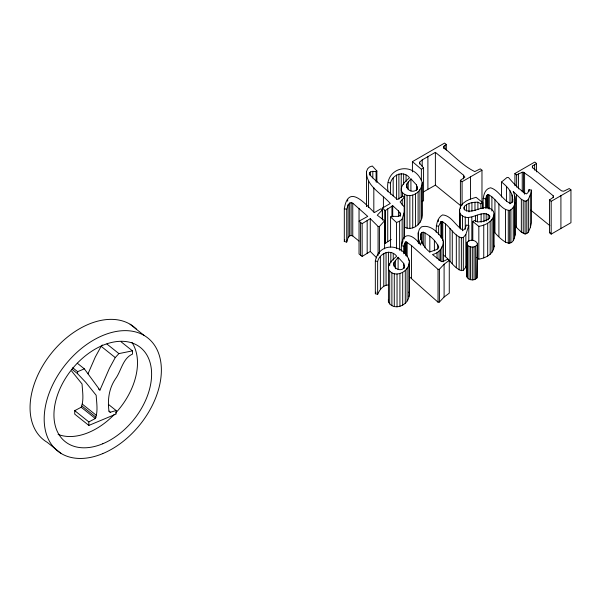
<?xml version="1.0" encoding="UTF-8"?>
<svg xmlns="http://www.w3.org/2000/svg" width="601" height="601" viewBox="0 0 601 601"><rect width="100%" height="100%" fill="white"/><g stroke="black" fill="none" stroke-linecap="round" stroke-linejoin="round"><path stroke-width="0.9" d="M108.36 404.345L116.128 410.551L116.128 414.044L88.85 425.425L74.734 414.149L74.734 410.648L81.203 407.245C84.087 400.108 82.48 391.552 82.052 383.994L71.639 371.057M88.85 425.425L88.85 421.932L95.319 418.521C98.203 411.392 96.596 402.835 96.168 395.27L85.755 382.341L77.612 373.747L71.97 369.239M412.421 171.954L412.421 161.646L444.567 143.083L446.31 144.473L443.561 146.434L443.515 147.576C453.77 155.584 463.048 165.981 474.798 171.585L480.259 168.858L481.972 170.233L481.972 203.033M404.037 239.055L404.308 206.969L400.131 201.974L404.368 197.166L403.106 196.091L397.314 199.442L372.913 178.069L369.562 174.47L369.397 173.005L370.389 171.961L372.808 171.323L376.098 171.683L376.88 171.03L372.312 165.996L369.487 167.003L367.602 168.791L366.512 171.533L366.52 206.489M459.487 227.869L459.622 209.441L460.569 206.579L462.635 203.679L466.128 201.095L469.959 199.231L476.067 197.301L482.768 202.725L482.768 208.352M418.236 242.211L418.236 232.842L419.385 229.109L421.511 226.855C430.399 224.173 438.55 232.745 442.929 239.566C444.62 246.177 439.061 253.314 432.48 254.524L441.187 261.322L442.839 261.615L447.828 259.121L449.27 260.368L449.27 293.168L444.101 297.022L439.414 302.048L438.031 302.19L409.311 276.693M394.053 262.449C392.017 268.542 401.971 272.854 404.593 266.799L403.707 263.411L398.11 257.296L394.053 262.449L394.053 266.198M406.599 185.792L406.862 184.004L410.919 178.85L416.523 184.965L417.41 188.353C415.141 193.567 406.809 191.208 406.599 185.792L406.599 187.662M514.516 225.63L521.345 232.091L525.071 234.022L526.784 233.534L528.377 232.091L530.33 227.531L531.442 222.933L531.442 190.134L529.038 189.646L527.896 192.733L526.341 193.928C519.392 189.841 513.75 183.621 508.491 177.543L506.959 177.52L501.55 181.998C507.342 186.671 514.058 193.424 512.383 201.575L511.256 202.973L510.099 203.288C502.526 199.825 498.838 190.344 490.641 187.775C482.047 189.383 483.031 202.139 483.099 208.645M388.381 299.396L388.434 301.912C393.137 311.16 407.388 305.954 408.92 296.864L408.92 264.064L409.416 260.999C403.992 244.104 379.321 240.873 375.332 260.939L375.332 293.739L377.646 294.31C379.569 289.84 383.085 284.987 388.434 284.912M390.462 194.311L390.462 183.065C392.498 174.5 403.669 170.181 409.506 177.761C405.825 181.126 400.604 185.063 401.243 190.66L402.482 192.718L404.698 194.446L404.698 227.246C411.572 230.807 420.024 225.563 421.729 218.418L421.729 185.619L422.233 182.554C414.247 159.678 383.1 166.845 388.148 191.862M408.92 296.864L409.416 293.799L409.416 260.999M421.729 218.418L422.233 215.353L422.233 182.554M420.505 235.727L420.91 233.797L421.932 232.437L423.269 232.189C429.753 235.149 435.74 240.558 438.783 247.064L438.106 248.341L436.146 249.768L429.655 251.992C424.674 248.018 420.692 242.271 420.505 235.727L420.505 239.476M485.623 208.299L485.623 198.931L486.464 195.979L487.396 194.784L488.2 194.649C496.501 198.014 500.295 209.944 509.633 210.425C516.605 207.24 515.981 197.406 513.209 191.501L521.345 199.292L525.071 201.215L526.784 200.734L528.377 199.292L530.33 194.732L531.442 190.134M493.721 231.438C499.566 238.124 512.27 251.759 515.034 235.201L515.034 202.394M459.487 211.935L460.366 214.061C468.878 223.88 480.732 208.66 489.514 215.504L489.89 216.878L489.244 218.306L487.546 219.635L483.535 221.243L477.9 221.979L474.602 220.454L472.799 221.499L478.832 226.367C485.57 225.262 493.293 221.469 494.097 213.881L493.496 211.402C485.142 200.734 472.852 216.39 464.04 209.193L463.649 207.728C466.263 202.845 472.904 202.259 477.9 202.169L480.905 203.799L482.768 202.725M476.818 257.544L478.832 259.174C485.57 258.062 493.293 254.268 494.097 246.68L494.097 213.881M466.714 243.6L467.052 242.233C469.509 239.423 474.234 239.641 476.698 242.346L477.359 243.766L476.984 277.932C474.527 280.727 469.824 280.472 467.36 277.805L466.714 276.407L466.714 243.6L467.36 245.005L467.36 277.805M466.714 276.407L467.052 242.233M362.155 223.617L370.269 218.659L370.269 251.458L362.155 256.424L362.155 223.617L359.037 221.16L367.744 216.405L352.757 203.168L351.119 202.71L349.632 203.063L348.129 204.768L348.129 237.568L346.717 242.09L344.313 241.542L344.313 208.735C348.355 183.463 364.897 203.679 374.385 212.574L381.057 208.72L382.289 209.914L382.289 219.29M344.313 241.542L344.794 239.731M401.378 251.18C400.356 232.144 410.596 231.393 420.76 245.05L418.416 238.807L418.236 232.842M476.984 277.932L477.359 243.766M402.144 244.359L402.144 219.057L404.037 212.814M403.722 253.78L403.722 246.282L404.623 243.315L405.465 242.015L406.216 241.88L411.475 245.554L438.031 269.383L438.031 302.19M346.717 242.09L346.717 209.291L348.129 204.768M443.455 255.109C449.954 259.557 453.725 268.001 461.365 270.63L463.333 270.202L465.858 267.287L465.858 234.488L468.803 225.54L466.459 225.014L464.866 228.921L463.191 230.213C455.686 226.389 451.644 215.519 442.569 214.918C436.747 217.975 435.965 226.472 436.236 232.377M465.858 267.287L467.195 263.223M375.332 293.739L375.956 292.131M514.914 185.701L514.914 173.516L534.777 162.052L536.52 163.442L532.554 166.004L532.208 166.883L532.944 167.964L550.614 182.539L561.544 190.863L563.723 191.216L569.237 188.541L570.95 189.908L570.95 222.708L551.185 234.127L549.502 232.737L549.502 199.938L553.566 197.151L553.221 195.806L530.811 177.348L523.463 172.262L522.246 172.232L516.627 174.921L516.627 187.106M88.001 373.814L95.296 357.047L101.141 346.304L102.358 344.982M98.519 388.997L99.931 390.124L109.412 368.33L115.257 357.58L118.9 353.606L132.453 350.864L132.453 354.154C122.769 358.158 121.154 371.245 115.422 378.93C108.976 388.509 107.489 399.68 108.939 410.881L110.216 412.263L116.128 410.551M377.646 294.31L377.646 261.51C379.689 252.946 390.853 248.626 396.698 256.206C393.009 259.572 387.788 263.508 388.434 269.113C393.137 278.361 407.388 273.154 408.92 264.064M404.698 194.446C411.572 198.007 420.024 192.763 421.729 185.619M438.632 234.698L438.632 226.261L440.886 221.634L441.773 221.416C449.45 225.217 453.071 235.051 461.365 237.823L463.333 237.403L465.858 234.488M348.129 237.568L349.632 235.87L351.119 235.509L352.757 235.968L359.037 241.091M379.434 253.66L379.434 226.479L384.602 220.725L377.27 215.211L382.289 209.914M438.031 269.383L439.414 269.248L444.101 264.215L449.27 260.368M390.582 246.981L390.582 216.991L391.274 216.352L398.2 216.383L400.454 215.075L400.717 214.091L398.425 210.906L392.716 205.7L385.504 210.418L384.723 210.312L382.589 207.938L390.282 203.499C381.935 193.71 365.904 186.07 366.512 171.533M419.603 164.088L419.603 162.217L422.202 159.911L435.379 152.346L463.529 175.191L464.881 177.167L460.404 180.323L460.404 208.442M390.582 216.991L396.502 222.49L399.62 221.243L402.144 219.057M467.36 245.005C469.824 247.672 474.527 247.928 476.984 245.125M384.723 210.312L384.723 243.12L385.504 243.225L391.228 239.401M423.622 191.824L435.379 185.146L435.379 152.346M462.086 205.144L462.086 181.712L481.972 170.233M551.185 234.127L551.185 201.32L570.95 189.908M421.376 180.488L421.376 169.242L423.57 167.972L419.851 163.442L419.603 162.217M422.105 201.62L423.57 200.779L423.57 167.972M549.502 232.737L550.253 232.302M72.668 367.722L77.612 371.666L84.35 368.856L99.931 390.124M370.269 218.659L378.082 226.427L379.434 226.479M436.236 225.811L438.632 226.261M344.313 208.735L346.717 209.291M483.099 198.338L485.623 198.931M388.148 182.494L390.462 183.065M375.332 260.939L377.646 261.51M401.378 245.554L403.722 246.282M359.037 208.284L359.037 253.96L362.155 256.424M130.101 324.24L144.217 335.516M121.154 341.841L132.453 350.864M106.895 344.02L118.9 353.606M101.141 346.304L115.257 357.58M77.289 363.214L84.35 368.856M108.804 411.137L110.216 412.263M82.299 404.12L96.415 415.404M81.924 406.006L96.04 417.289M81.203 407.245L95.319 418.521M74.734 410.648L88.85 421.932M61.332 453.597L47.216 442.321A72.315 47.855 -51.4 0 1 50.852 353.936A72.315 47.855 -51.4 0 1 136.465 329.175M530.811 210.155L549.862 225.668M435.379 185.146L460.712 205.685M514.914 173.516L516.627 174.921M549.502 199.938L551.185 201.32M460.404 180.323L462.086 181.712M412.421 161.646L421.376 169.242M370.269 251.458L376.782 257.934M408.883 292.011L409.416 293.799M493.699 245.028L494.097 246.68M515.034 235.201L514.884 196.151M366.512 204.332L366.52 205.985M560.913 195.46L560.913 228.26M553.221 195.806L553.221 197.684M536.52 163.442L536.52 171.871M534.657 164.516L534.657 170.136M532.554 166.004L532.554 167.882M530.33 194.732L530.33 227.531M529.038 189.646L529.038 191.524M528.377 199.292L528.377 232.091M526.784 200.734L526.784 233.534M525.071 201.215L525.071 234.022M524.59 172.682L524.59 194.236M523.463 172.262L523.463 192.876M523.238 200.666L523.238 233.466M522.246 172.232L522.246 191.914M521.345 199.292L521.345 232.091M518.43 173.884L518.43 188.879M516.477 194.814L516.477 227.621M514.373 205.241L514.373 238.041M513.239 207.615L513.239 240.423M512.758 199.119L512.758 201.928M512.067 194.957L512.067 202.454M510.925 209.892L510.925 242.691M510.009 190.712L510.009 203.837M509.633 210.425L509.633 243.232M508.281 210.583L508.281 243.382M506.515 186.4L506.515 201.395M505.546 209.772L505.546 242.571M501.55 181.998L501.55 196.993M498.905 203.822L498.905 236.621M494.939 199.757L494.939 232.564M493.368 216.803L493.368 249.603M492.061 219.35L492.061 252.15M491.903 196.94L491.903 211.004M490.168 221.514L490.168 254.313M489.514 215.504L489.514 218.321M489.229 195.04L489.229 209.103M488.2 194.649L488.2 208.705M488.147 214.332L488.147 219.951M487.696 223.302L487.696 256.101M487.396 194.784L487.396 207.901M486.464 195.979L486.464 208.164M486.179 213.565L486.179 221.063M483.94 213.393L483.94 221.829M483.745 225.075L483.745 257.882M481.116 213.888L481.116 222.325M480.905 203.799L480.905 208.487M478.832 226.367L478.832 259.174M477.9 202.169L477.9 209.666M477.389 215.196L477.389 221.761M475.624 246.297L475.624 279.104M475.444 216.014L475.444 221.634M474.978 202.214L474.978 210.65M474.061 246.936L474.061 279.735M472.799 221.499L472.799 240.242M472.318 247.146L472.318 279.953M471.913 202.665L471.913 211.101M471.838 217.126L471.838 240.55M470.53 176.634L470.53 199.126M470.568 246.936L470.568 279.735M469.005 203.469L469.005 211.905M468.983 246.282L468.983 279.082M468.803 225.54L468.803 241.467M468.412 217.434L468.412 225.871M466.579 204.58L466.579 211.146M465.272 216.976L465.272 229.161M464.46 206.166L464.46 209.914M463.529 175.191L463.529 178.94M463.333 237.403L463.333 270.202M462.462 215.804L462.462 230.799M461.365 237.823L461.365 270.63M460.569 206.579L460.569 208.449M460.366 214.061L460.366 229.056M459.622 209.441L459.622 227.253M459.096 237.14L459.096 269.939M456.324 234.976L456.324 267.776M452.275 230.949L452.275 263.749M449.991 228.523L449.991 261.322M446.31 144.473L446.31 150.092M445.551 224.008L445.551 256.807M444.958 145.254L444.958 149.003M444.101 264.215L444.101 297.022M443.561 146.434L443.561 148.304M443.433 241.189L443.433 261.803M442.749 221.739L442.749 240.483M441.998 246.771L441.998 261.766M441.773 221.416L441.773 238.289M440.886 221.634L440.886 237.568M440.495 249.648L440.495 260.894M439.414 269.248L439.414 302.048M439.076 251.218L439.076 260.594M438.302 219.831L438.302 221.701M437.716 244.569L437.716 249.257M437.047 252.645L437.047 258.272M434.388 240.498L434.388 250.805M429.82 236.148L429.82 252.074M427.897 156.35L427.897 189.157M425.057 232.82L425.057 247.815M423.269 232.189L423.269 245.306M422.202 159.911L422.202 166.469M421.932 232.437L421.932 242.751M421.699 241.67L421.699 243.548M420.91 233.797L420.91 239.416M419.904 189.661L419.904 222.46M418.416 238.807L418.416 243.495M418.101 191.997L418.101 224.797M417.387 186.843L417.387 189.653M416.523 184.965L416.523 190.585M415.516 193.928L415.516 226.727M412.737 195.137L412.737 227.937M411.475 245.554L411.475 278.353M410.919 178.85L410.919 191.035M409.852 195.618L409.852 228.418M408.62 258.317L408.62 260.188M408.207 181.848L408.207 189.345M407.147 242.226L407.147 256.281M407.102 195.378L407.102 228.177M407.087 268.106L407.087 300.906M406.862 184.004L406.862 187.752M406.216 241.88L406.216 255.936M406.051 175.034L406.051 181.592M405.465 242.015L405.465 255.132M405.284 270.442L405.284 303.25M404.623 243.315L404.623 253.622M404.571 265.289L404.571 268.099M404.368 197.166L404.308 237.898M403.647 173.997L403.647 184.304M403.707 263.411L403.707 268.099M402.85 240.054L402.85 241.933M402.7 272.373L402.7 305.173M402.482 192.718L402.482 196.467M402.234 199.472L402.234 205.099M401.243 173.666L401.198 197.519M400.123 212.754L400.123 216.503M399.92 273.583L399.92 306.382M399.62 221.243L399.62 250.294M398.884 174.005L398.884 199.307M398.425 210.906L398.425 216.525M398.11 257.296L398.11 269.481M397.043 274.064L397.043 306.863M396.592 174.981L396.592 199.352M396.502 222.49L396.502 248.731M395.398 260.293L395.398 268.73M394.286 273.823L394.286 306.63M393.242 253.479L393.242 260.038M393.182 178.099L393.182 195.903M392.716 205.7L392.716 216.946M391.935 206.151L391.935 216.465M391.89 272.892L391.89 305.691M390.838 252.443L390.838 262.75M389.741 263.501L389.741 265.372M389.673 271.164L389.673 303.963M388.434 252.112L388.434 301.912M387.728 208.825L387.728 241.625M386.067 252.45L386.067 285.25M385.504 210.418L385.504 243.225M384.602 220.725L384.602 248.837M383.776 253.427L383.776 286.234M383.4 197.098L383.4 207.405M382.589 207.938L382.589 220.124M380.365 256.544L380.365 289.344M378.082 226.427L378.082 255.485M376.88 171.03L376.88 182.276M376.098 171.683L376.098 181.998M373.822 187.67L373.822 212.033M372.808 171.323L372.808 177.881M370.389 171.961L370.389 175.71M369.397 173.005L369.397 174.876M368.571 181.337L368.571 207.578M367.173 220.447L367.173 253.246M360.57 222.49L360.57 255.297M352.757 203.168L352.757 235.968M351.119 202.71L351.119 235.509M349.632 203.063L349.632 235.87M347.678 199.337L347.678 201.207M77.612 371.666L77.612 373.747M131.972 342.472A60.258 39.876 -51.4 0 1 115.625 413.052M114.363 414.389A60.258 39.876 -51.4 0 1 58.087 434.403M102.779 443.756A60.258 39.876 -51.4 0 0 145.074 352.306A60.258 39.876 -51.4 0 0 60.483 387.6A60.258 39.876 -51.4 0 0 102.779 443.756M102.779 453.597A72.315 47.855 -51.4 0 0 153.533 343.855A72.315 47.855 -51.4 0 0 52.024 386.21A72.315 47.855 -51.4 0 0 102.779 453.597"/></g></svg>
